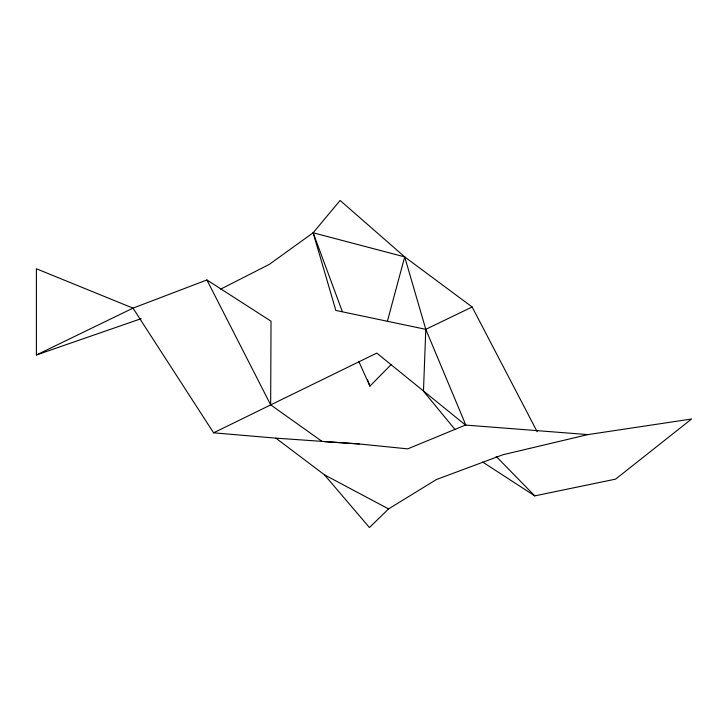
<?xml version="1.0" encoding="UTF-8"?>
<svg xmlns="http://www.w3.org/2000/svg" width="728" height="728" viewBox="0 0 728 728"><rect width="100%" height="100%" fill="white"/><g stroke="black" fill="none" stroke-linecap="round" stroke-linejoin="round"><path stroke-width="1.09" d="M322.186 441.514L270.661 404.832L271.025 321.194L206.898 279.952L132.996 308.135L36.4 354.991L36.4 268.778L132.996 308.135L213.586 432.814L275.885 438.147L359.186 443.962L407.726 448.867L465.492 425.061L587.896 434.598L691.6 419.01L615.597 479.133L534.78 495.877L482.637 462.025M220.684 289.125L269.278 264.401L313.14 232.778L340.113 200.446L404.704 256.902L425.789 329.329L423.469 391.164L454.973 429.456M387.314 321.521L404.704 256.902L313.14 232.778L335.826 310.437L425.789 329.329L472.144 306.979L537.191 431.731M358.713 361.252L369.924 386.14L391.173 364.537M587.896 434.598L502.83 454.782L436.381 479.552L388.561 508.908L369.451 527.554L324.479 474.829L275.885 438.147M213.586 432.814L376.758 353.089L465.492 425.061M36.4 354.991L141.177 318.664M324.433 441.659L359.186 443.962M324.479 474.829L388.561 508.908M404.704 256.902L472.144 306.979M496.196 456.447L534.78 495.877M206.898 279.952L270.661 404.832M425.789 329.329L465.92 425.316M313.14 232.778L342.324 311.584M367.558 379.743L369.924 386.14"/></g></svg>
